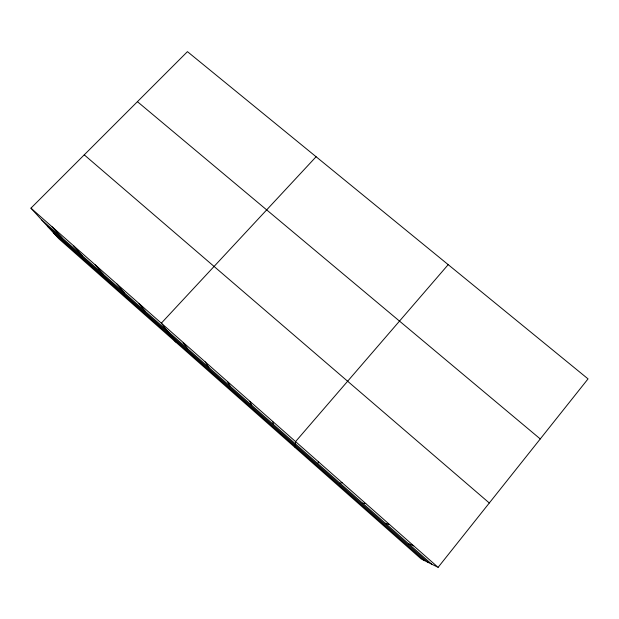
<?xml version="1.0" encoding="UTF-8"?>
<svg xmlns="http://www.w3.org/2000/svg" width="619" height="619" viewBox="0 0 619 619"><rect width="100%" height="100%" fill="white"/><g stroke="black" fill="none" stroke-linecap="round" stroke-linejoin="round"><path stroke-width="0.93" d="M295.217 447.622L295.565 441.602L448.202 264.646M317.593 463.461L318.723 462.037M438.097 567.352L588.05 378.882L187.449 51.648L30.95 208.146L58.82 238.733L421.299 559.027L438.097 567.352L30.95 208.146M316.108 156.739L161.327 323.164L175.672 341.99M339.97 483.215L342.114 482.673M362.572 503.162L365.744 503.518M385.382 523.303L389.614 524.579M408.424 543.637L413.732 545.857M137.426 101.671L540.263 438.948M84.246 154.851L489.304 502.992M41.519 219.745L431.691 564.172M47.501 226.314L428.077 562.385M53.381 232.759L424.549 560.636M52.151 226.848L61.908 237.742M73.553 245.735L82.482 255.91M95.171 264.808L103.257 274.248M117.006 284.067L124.233 292.756M139.058 303.519L145.403 311.45M183.154 342.423L187.719 348.807M205.191 361.875L208.858 367.462M227.452 381.513L230.191 386.302M249.929 401.344L251.732 405.313M272.631 421.369L273.482 424.51"/></g></svg>
